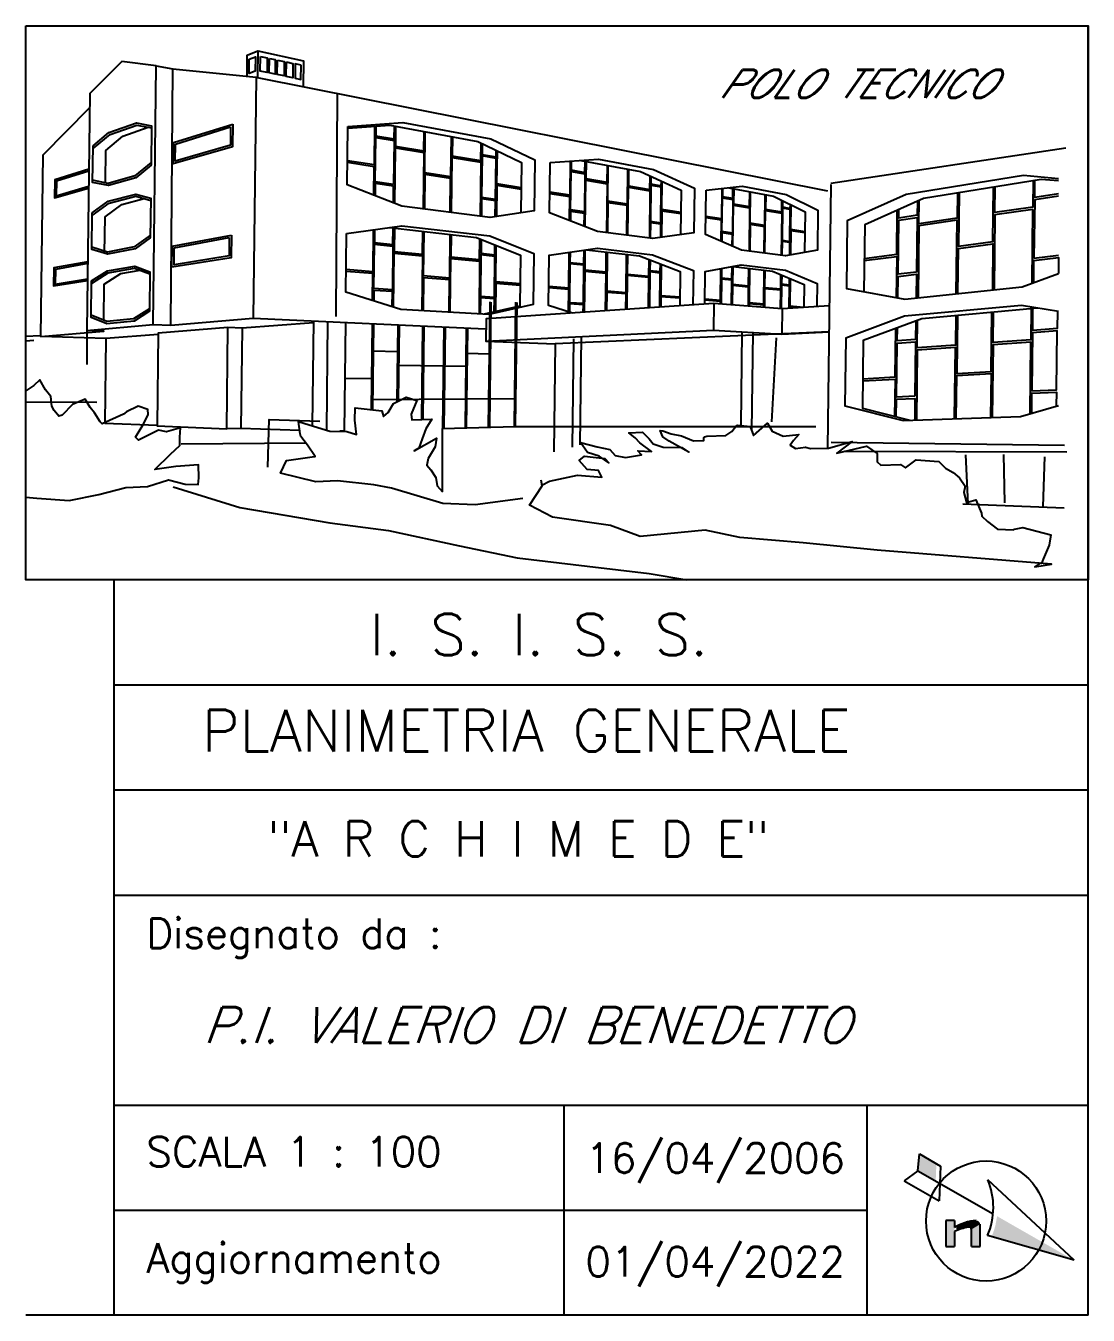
# Model space of a CAD drawing. Header units: millimetres. Extents: x 0 to 180329, y 0 to 340677.
# Drawn here: x 9343 to 47099, y 55942 to 101739 of the extents above; entities that cross this region are included whole.
import ezdxf

# ---------------------------------------------------------------- set-up
doc = ezdxf.new("R2010")
doc.units = ezdxf.units.MM
doc.styles.get("Standard").update_dxf_attribs({"font": 'txt_____.ttf'})

msp = doc.modelspace()

# ---------------------------------------------------------------- hatches: boundary and pattern name
at = {"transparency": 33554687}
for points in [[(41703, 61325), (41678, 60707), (41040, 61072), (41100, 61669)], [(42036, 59302), (42341, 59302), (42341, 58388), (42036, 58388)], [(42407, 59093), (42422, 58950), (42515, 58984), (42489, 59136)], [(42489, 59136), (42515, 58984), (42629, 59020), (42579, 59177)], [(42579, 59177), (42629, 59020), (42735, 59049), (42708, 59225)], [(42708, 59225), (42735, 59049), (42838, 59072), (42827, 59258)], [(42853, 59074), (42827, 59070), (42825, 59258), (42839, 59261)], [(42827, 59258), (42840, 59073), (42860, 59074), (43000, 59291)], [(42860, 59074), (43000, 59291), (43069, 59298), (42890, 59069)], [(42890, 59069), (43069, 59298), (43131, 59302), (42918, 59053)], [(42918, 59053), (43131, 59302), (43168, 59294), (42935, 59034)], [(42935, 59034), (43168, 59294), (43201, 59277), (42941, 59024)], [(42941, 59024), (43201, 59277), (43229, 59249), (42943, 59019)], [(42943, 59019), (42946, 59013), (43248, 59212), (43229, 59249)], [(42951, 58990), (43255, 59173), (43248, 59212), (42946, 59013)], [(42951, 58388), (43255, 58388), (43255, 59173), (42951, 58990)], [(43798, 59121), (46594, 57894), (43746, 58939)], [(43860, 59458), (46594, 57894), (43798, 59121)], [(43746, 58939), (43667, 58730), (46594, 57894)]]:
    msp.add_hatch(color=256, dxfattribs=at).paths.add_polyline_path(points)

# ---------------------------------------------------------------- linework, layer by layer
for p, q in [((47099, 55942), (47099, 101739)), ((17586, 100844), (17574, 99906)), ((17683, 100825), (17683, 100823)), ((13980, 100319), (14572, 100204)), ((20408, 99337), (20365, 91413)), ((25830, 91933), (25777, 87478)), ((25875, 91918), (25822, 87479)), ((26746, 91922), (26693, 87502)), ((26791, 91907), (26738, 87504)), ((33791, 91877), (33779, 90924)), ((36226, 91686), (36216, 90791)), ((19566, 91256), (19522, 87532)), ((20070, 91233), (20024, 87381)), ((21654, 91160), (21617, 88106)), ((21699, 91158), (21662, 88101)), ((11516, 90915), (11516, 89703)), ((17027, 91001), (16985, 87440)), ((22561, 91118), (22528, 88383)), ((22606, 91116), (22573, 88406)), ((23446, 91077), (23406, 87759)), ((23491, 91075), (23451, 87761)), ((24199, 91042), (24156, 87434)), ((24244, 91040), (24201, 87435)), ((24994, 91006), (24952, 87455)), ((25039, 91004), (24997, 87457)), ((37890, 90863), (28158, 90445)), ((29082, 90699), (29036, 86855)), ((34792, 90869), (34752, 87537)), ((35179, 90848), (35138, 87357)), ((25697, 90536), (28158, 90445)), ((28158, 90445), (28113, 86601)), ((28810, 90621), (28765, 86777)), ((22594, 90160), (21642, 90186)), ((23480, 90135), (23435, 90137)), ((24233, 90115), (24188, 90116)), ((25853, 90070), (24983, 90094)), ((26769, 90045), (26724, 90047)), ((21636, 89706), (21681, 89706)), ((22544, 89690), (25023, 89645)), ((25802, 89631), (25847, 89630)), ((20681, 89220), (21676, 89212)), ((22538, 89205), (22583, 89204)), ((23423, 89197), (23468, 89197)), ((24177, 89190), (24222, 89190)), ((24972, 89184), (25017, 89183)), ((25797, 89177), (25842, 89176)), ((26713, 89169), (26758, 89168)), ((26750, 88487), (21622, 88456)), ((12483, 55942), (12483, 82059)), ((12483, 78328), (47099, 78328)), ((12483, 74597), (47099, 74597)), ((12483, 70866), (47099, 70866)), ((12483, 63404), (47099, 63404)), ((28471, 55952), (28471, 63404)), ((39231, 63404), (39231, 55942)), ((41040, 61072), (41100, 61669)), ((41100, 61669), (41852, 61239)), ((41040, 61072), (40555, 60717)), ((41040, 61072), (43716, 59541)), ((41852, 61239), (41801, 60004)), ((40555, 60717), (41801, 60004)), ((46594, 57894), (43529, 60754)), ((12483, 59673), (39231, 59673)), ((42036, 59302), (42036, 58388)), ((42341, 59302), (42036, 59302)), ((42341, 59302), (42341, 59055)), ((43255, 58388), (43255, 59173)), ((42341, 58918), (42341, 58388)), ((42951, 58388), (42951, 58990)), ((46594, 57894), (43520, 58772)), ((42036, 58388), (42341, 58388)), ((42951, 58388), (43255, 58388)), ((47099, 55942), (9343, 55942))]:
    msp.add_line(p, q, dxfattribs=at)
for points in [[(9346, 101739), (47099, 101739), (47099, 82059), (9346, 82059)], [(17285, 100557), (17504, 100641), (17498, 100121), (17279, 100041)], [(17681, 100650), (17921, 100599), (17915, 100081), (17675, 100130)], [(18001, 100582), (18207, 100538), (18201, 100023), (17995, 100065)], [(18287, 100521), (18526, 100470), (18520, 99958), (18281, 100007)], [(18606, 100453), (18837, 100404), (18831, 99895), (18600, 99942)], [(19126, 100343), (18916, 100387), (18910, 99879), (19120, 99836)], [(11733, 97475), (12299, 97943), (13280, 98290), (13815, 98191), (13798, 96786), (13256, 96339), (12277, 96061), (11718, 96176)], [(16697, 98250), (16687, 97440), (14581, 96836), (14590, 97589)], [(16620, 98148), (16613, 97497), (14657, 96931), (14664, 97539)], [(22415, 96104), (21759, 96198), (21777, 97773), (22434, 97659)], [(25543, 95655), (26036, 95584), (26053, 97029), (25561, 97115)], [(29197, 95130), (28705, 95201), (28721, 96565), (29213, 96479)], [(31542, 94794), (31912, 94741), (31927, 96007), (31558, 96071)], [(34455, 94376), (34084, 94429), (34099, 95629), (34469, 95564)], [(36219, 94122), (36497, 94082), (36511, 95209), (36233, 95257)], [(41001, 92991), (40344, 92913), (40367, 94833), (41024, 94931)], [(16650, 94305), (16640, 93500), (14537, 93167), (14546, 93916)], [(16574, 94215), (16566, 93564), (14613, 93249), (14620, 93858)], [(22371, 92358), (21714, 92404), (21732, 93980), (22389, 93914)], [(25502, 92138), (25994, 92104), (26012, 93550), (25519, 93599)], [(28682, 93281), (28665, 91916), (29158, 91881), (29174, 93231)], [(45099, 88773), (45972, 88813), (45997, 90903), (45124, 90837)], [(40942, 88580), (40288, 88550), (40311, 90467), (40965, 90518)]]:
    msp.add_lwpolyline(points, close=True, dxfattribs=at)
for points in [[(17205, 99951), (17214, 100701), (17586, 100844), (19207, 100494), (19196, 99577)], [(13870, 91125), (13980, 100319), (12754, 100470), (11616, 99331), (11516, 90915)], [(14496, 91101), (14572, 100204), (17530, 99915), (17428, 91355)], [(17566, 99902), (37829, 95873)], [(9882, 90701), (9958, 97157), (11610, 98824)], [(11732, 97377), (12337, 97877), (13286, 98213), (13814, 98115)], [(12174, 96197), (12188, 97314), (12792, 97813), (13696, 98134)], [(20788, 98166), (22745, 98306), (25875, 97718), (27432, 96982), (27410, 95167), (25841, 94926), (22710, 95331), (20763, 96090), (20788, 98166)], [(21737, 98173), (21721, 96797), (20773, 96944)], [(20787, 98105), (22275, 98212), (25405, 97624), (26962, 96887), (26941, 95095)], [(21782, 98176), (21778, 97836), (22435, 97721), (22440, 98181)], [(22485, 98172), (22476, 97466), (23487, 97294), (23495, 97982)], [(24457, 97802), (24440, 96375), (23523, 96517), (23540, 97974)], [(24502, 97793), (24494, 97123), (25514, 96949), (25521, 97569)], [(22452, 95431), (22476, 97404), (23487, 97233), (23463, 95234)], [(25566, 97547), (25562, 97173), (26054, 97087), (26056, 97315)], [(26951, 95986), (26087, 96120), (26101, 97294)], [(37957, 96152), (46299, 97402)], [(11584, 96647), (10374, 96267), (10366, 95625), (11576, 95972)], [(13799, 96884), (13221, 96406), (12274, 96138), (11719, 96252)], [(21708, 95722), (21720, 96734), (20773, 96879)], [(24470, 95102), (24493, 97063), (25513, 96890), (25490, 94972)], [(27979, 96884), (29694, 97001), (31653, 96633), (33101, 95971), (33082, 94380), (31624, 94179), (29664, 94433), (27958, 95091), (27979, 96884)], [(28691, 96933), (28677, 95718), (27966, 95829)], [(28725, 96935), (28721, 96619), (29214, 96533), (29218, 96929)], [(29064, 96958), (31184, 96560), (32632, 95898), (32614, 94316)], [(29252, 96923), (29245, 96313), (30003, 96184), (30010, 96780)], [(30731, 96645), (30716, 95402), (30028, 95509), (30043, 96774)], [(30764, 96639), (30757, 96055), (31522, 95925), (31528, 96403)], [(11583, 96581), (10430, 96222), (10424, 95703), (11577, 96037)], [(24425, 95103), (24439, 96316), (23522, 96457), (23508, 95228)], [(29224, 94602), (29244, 96259), (30002, 96131), (29981, 94392)], [(31561, 96387), (31558, 96122), (31927, 96057), (31929, 96219)], [(32623, 95107), (31951, 95211), (31963, 96204)], [(46040, 96307), (44803, 96425), (40626, 95743), (38534, 94814), (38505, 92402), (40582, 92032), (44756, 92471), (46040, 92937)], [(46040, 96226), (45424, 96285), (41247, 95603), (39155, 94673), (39126, 92292)], [(45144, 96239), (45133, 95301), (43784, 95104), (43795, 96019)], [(46040, 95765), (45197, 95638), (45204, 96249)], [(11705, 95092), (12270, 95508), (13249, 95764), (13784, 95615), (13768, 94210), (13226, 93813), (12248, 93626), (11690, 93793), (11705, 95092)], [(22407, 95449), (22415, 96042), (21758, 96135), (21753, 95704)], [(26951, 95929), (26087, 96062), (26073, 94955)], [(28666, 94818), (28676, 95664), (27966, 95773)], [(30736, 94294), (30757, 96003), (31522, 95874), (31502, 94195)], [(33521, 95897), (34804, 96041), (36370, 95747), (37492, 95189), (37475, 93770), (36344, 93570), (34777, 93772), (33502, 94322), (33521, 95897)], [(34077, 95952), (34064, 94883), (33510, 94969)], [(34103, 95955), (34099, 95677), (34470, 95612), (34474, 95959)], [(34324, 95987), (35912, 95688), (37034, 95131), (37017, 93689)], [(34499, 95954), (34493, 95419), (35063, 95321), (35069, 95847)], [(35611, 95745), (35598, 94646), (35081, 94726), (35094, 95842)], [(35637, 95740), (35631, 95225), (36206, 95127), (36211, 95540)], [(37956, 96103), (37838, 86736)], [(42452, 95799), (42442, 94908), (41081, 94709), (41091, 95533)], [(42512, 95809), (42490, 93913), (43712, 94073), (43735, 96009)], [(11704, 94998), (12303, 95439), (13249, 95687), (13783, 95538)], [(12144, 93657), (12159, 94953), (12758, 95393), (13554, 95602)], [(26028, 94955), (26035, 95527), (25543, 95597), (25535, 94966)], [(30703, 94298), (30715, 95350), (30028, 95456), (30015, 94387)], [(34475, 93902), (34492, 95371), (35062, 95275), (35044, 93738)], [(36236, 95527), (36233, 95303), (36511, 95254), (36513, 95390)], [(37026, 94424), (36528, 94501), (36538, 95377)], [(41030, 95506), (41025, 95009), (40368, 94910), (40371, 95214)], [(46040, 95682), (45196, 95556), (45171, 93489)], [(29191, 94615), (29196, 95077), (28704, 95147), (28700, 94805)], [(32622, 95057), (31950, 95160), (31939, 94223)], [(34055, 94083), (34064, 94835), (33509, 94921)], [(35612, 93664), (35630, 95179), (36205, 95081), (36188, 93590)], [(39140, 93475), (40293, 93626), (40311, 95187)], [(42410, 92223), (42441, 94829), (41080, 94632), (41050, 92082)], [(45101, 92596), (45132, 95219), (43784, 95023), (43752, 92365)], [(20743, 94358), (22701, 94639), (25834, 94277), (27392, 93654), (27371, 91839), (25800, 91485), (22666, 91664), (20718, 92282), (20743, 94358)], [(21693, 94495), (21676, 93000), (20727, 93077)], [(21739, 94501), (21733, 94043), (22390, 93976), (22397, 94563)], [(22272, 94578), (25364, 94220), (26923, 93597), (26901, 91782), (25628, 91495)], [(22442, 94558), (22432, 93725), (23444, 93627), (23453, 94441)], [(24416, 94330), (24397, 92778), (23479, 92852), (23498, 94436)], [(31905, 94218), (31911, 94690), (31542, 94743), (31535, 94191)], [(34449, 93913), (34454, 94328), (34084, 94381), (34080, 94072)], [(35587, 93667), (35598, 94599), (35081, 94679), (35069, 93734)], [(37025, 94380), (36527, 94457), (36517, 93600)], [(13769, 94304), (13196, 93883), (12252, 93703), (11691, 93870)], [(24461, 94325), (24451, 93529), (25472, 93433), (25481, 94174)], [(25526, 94156), (25520, 93658), (26012, 93607), (26017, 93960)], [(26911, 92572), (26046, 92643), (26061, 93942)], [(36491, 93596), (36497, 94037), (36219, 94077), (36213, 93587)], [(42469, 92222), (42489, 93834), (43711, 93992), (43692, 92359)], [(22408, 91746), (22431, 93663), (23443, 93566), (23420, 91621)], [(24428, 91564), (24450, 93469), (25471, 93375), (25449, 91505)], [(28769, 91536), (27919, 91803), (27940, 93596), (29657, 93836), (31617, 93609), (33067, 93053), (33052, 91818)], [(27927, 92489), (28638, 92431), (28653, 93695)], [(28687, 93700), (28682, 93335), (29175, 93285), (29181, 93769)], [(29214, 93774), (29206, 93067), (29965, 92994), (29973, 93701)], [(29272, 93782), (31148, 93565), (32598, 93009), (32584, 91795)], [(30007, 93697), (29990, 92321), (30678, 92265), (30695, 93618)], [(30728, 93614), (30720, 92920), (31485, 92846), (31492, 93433)], [(39140, 93400), (40292, 93549), (40274, 92077)], [(45161, 92618), (45170, 93406), (46046, 93510), (46039, 92936)], [(45171, 93489), (46040, 93593)], [(11545, 93360), (10337, 93136), (10329, 92497), (11537, 92689)], [(11544, 93296), (10393, 93086), (10386, 92566), (11538, 92752)], [(11676, 92677), (12241, 93040), (13219, 93204), (13753, 93004), (13737, 91599), (13196, 91252), (12218, 91158), (11661, 91377), (11676, 92677)], [(11675, 92587), (12268, 92968), (13212, 93127), (13752, 92925)], [(12116, 91279), (12131, 92559), (12724, 92940), (13405, 93055)], [(21664, 91982), (21675, 92937), (20727, 93013)], [(29948, 91616), (29964, 92941), (29205, 93014), (29188, 91565)], [(31876, 91747), (31890, 92958), (31521, 92995), (31506, 91722)], [(31526, 93420), (31522, 93046), (31891, 93008), (31894, 93279)], [(31928, 93266), (31915, 92164), (32587, 92109)], [(33473, 91852), (33487, 93008), (34771, 93245), (36338, 93064), (37461, 92587), (37451, 91801)], [(33475, 92036), (34030, 91991), (34043, 93111)], [(34069, 93115), (34065, 92787), (34435, 92749), (34441, 93184)], [(34466, 93189), (34459, 92558), (35029, 92502), (35037, 93126)], [(34477, 93191), (35880, 93029), (37004, 92552), (36994, 91733)], [(35062, 93123), (35048, 91908), (35565, 91866), (35580, 93063)], [(35605, 93060), (35598, 92447), (36173, 92391), (36180, 92902)], [(24383, 91566), (24396, 92718), (23479, 92792), (23465, 91618)], [(26910, 92516), (26045, 92585), (26033, 91587)], [(31472, 91720), (31485, 92795), (30719, 92869), (30705, 91668)], [(34424, 91827), (34435, 92702), (34064, 92739), (34054, 91856)], [(35021, 91781), (35029, 92456), (34458, 92510), (34450, 91825)], [(36469, 91701), (36478, 92496), (36200, 92524), (36190, 91689)], [(36205, 92891), (36201, 92569), (36479, 92541), (36482, 92773)], [(36507, 92763), (36495, 91790), (36994, 91749)], [(40334, 92076), (40343, 92836), (41000, 92914), (40990, 92075)], [(22364, 91760), (22370, 92296), (21713, 92341), (21708, 91968)], [(25988, 91577), (25994, 92046), (25501, 92080), (25494, 91503)], [(28628, 91580), (28637, 92377), (27926, 92434)], [(30671, 91665), (30678, 92213), (29990, 92268), (29982, 91619)], [(32587, 92059), (31914, 92113), (31910, 91749)], [(36165, 91691), (36173, 92346), (35597, 92401), (35589, 91736)], [(13738, 91689), (13171, 91325), (12229, 91234), (11662, 91457)], [(37901, 91788), (36226, 91686), (33791, 91877), (25707, 91328), (25697, 90536), (33779, 90924), (36216, 90791), (37890, 90863)], [(29154, 91562), (29158, 91828), (28665, 91862), (28661, 91570)], [(34028, 91858), (34029, 91943), (33474, 91988)], [(35564, 91738), (35565, 91820), (35047, 91861), (35046, 91779)], [(36793, 91721), (36495, 91745), (36494, 91703)], [(46040, 91588), (44733, 91807), (40569, 91426), (38484, 90649), (38455, 88243), (40525, 87724), (44686, 87862), (46040, 88257)], [(45300, 91712), (41190, 91336), (39104, 90559), (39076, 88153), (40755, 87732)], [(45074, 91692), (45061, 90587), (43717, 90488), (43730, 91569)], [(46005, 91594), (45998, 90987), (45125, 90919), (45134, 91697)], [(14053, 90774), (12185, 90631), (9882, 90701), (12111, 90894), (11516, 90915), (13870, 91125), (14496, 91101), (17428, 91355), (25677, 90974)], [(19565, 91194), (17027, 91001), (16527, 91020), (14053, 90827), (14014, 87526), (16484, 87428), (16527, 91020)], [(20705, 91204), (20659, 87340), (20506, 87335)], [(40974, 91256), (40966, 90595), (40311, 90544), (40317, 91011)], [(42391, 91446), (42379, 90391), (41022, 90296), (41034, 91278)], [(42451, 91452), (42426, 89393), (43645, 89463), (43670, 91563)], [(9346, 90717), (9858, 90738)], [(39088, 89200), (40237, 89266), (40257, 90988)], [(9346, 90552), (9634, 90571)], [(12185, 90631), (12149, 87626), (14014, 87554)], [(36007, 90656), (35848, 87670)], [(42348, 87785), (42378, 90312), (41021, 90219), (40992, 87740)], [(45030, 87963), (45060, 90504), (43716, 90408), (43685, 87829)], [(42407, 87787), (42425, 89314), (43644, 89383), (43626, 87827)], [(9346, 84993), (9740, 84959), (10889, 84874), (11935, 85086), (12895, 85336), (13668, 85381), (14420, 85611), (15005, 85464), (15470, 85442), (15487, 85687), (15484, 86140), (14674, 86083), (13925, 85976), (14487, 86528), (14812, 86827), (14818, 87133), (14837, 87464), (14344, 87315), (14064, 87382), (13346, 87017), (13238, 87129), (13542, 87613), (13695, 87928), (13675, 88112), (13334, 88230), (12926, 88030), (12814, 87946), (12060, 87606), (11988, 87669), (11786, 87992), (11631, 88179), (11453, 88476), (11008, 88289), (10633, 87905), (10522, 87871), (10354, 88070), (10272, 88231), (10230, 88575), (10039, 88811), (9838, 89159), (9626, 88967), (9346, 88773)], [(39087, 89125), (40236, 89190), (40220, 87866)], [(27010, 84948), (25315, 84726), (24165, 84774), (22338, 85314), (21716, 85437), (20421, 85573), (19648, 85540), (18393, 85848), (18610, 86296), (19605, 86435), (19630, 86435), (19357, 86845), (19118, 87156), (19095, 87242), (19031, 87684), (19408, 87566), (20151, 87343), (20751, 87330), (21091, 87225), (21041, 87729), (21050, 88169), (21991, 88064), (22060, 87867), (22222, 87998), (22412, 88325), (22858, 88549), (23235, 88431), (23041, 87945), (23062, 87749), (23773, 87771), (23557, 87420), (23428, 87067), (23311, 86739), (23150, 86644), (23943, 87094), (23887, 86789), (23646, 86365), (23592, 86133), (23736, 85971), (23914, 85698), (23957, 85403), (24149, 85191)], [(40279, 87851), (40287, 88473), (40941, 88503), (40932, 87738)], [(45090, 87980), (45098, 88691), (45971, 88730), (45965, 88235)], [(11867, 88358), (9346, 88370)], [(17944, 86065), (17991, 87754), (19790, 87693)], [(24149, 85191), (24156, 87434), (26738, 87504), (37415, 87504)], [(27681, 85425), (27953, 85566), (28950, 85778), (29818, 85712), (29701, 85947), (29297, 85980), (29010, 86304), (29196, 86447), (29917, 86371), (30061, 86221), (29723, 86449), (29309, 86579), (29059, 86940), (29644, 86781), (30095, 86686), (30287, 86474), (30653, 86405), (31219, 86504), (31099, 86641), (31576, 86619), (31166, 86921), (30998, 87108), (30769, 87284), (31260, 87311), (31500, 87074), (31643, 86887), (31996, 86769), (32657, 86756), (32911, 86591), (32208, 86986), (31979, 87137), (31885, 87360), (31983, 87358), (32275, 87241), (32641, 87173), (33066, 86992), (33434, 87009), (33436, 87120), (33461, 87144), (33547, 87166), (34221, 87189), (34432, 87332), (34596, 87537), (34645, 87548), (35085, 87502), (35201, 87181), (35700, 87624), (35866, 87339), (36254, 87160), (36819, 87222), (36630, 87005), (36505, 86849), (36698, 86722), (37055, 86776), (37225, 86724), (37874, 86735), (38712, 86975), (38165, 86557), (39223, 86805), (39598, 86552), (39604, 86246), (39724, 86133), (40422, 86156), (40604, 86042), (40989, 86328), (41784, 86263), (42024, 86025), (42303, 85872), (42520, 85684), (42722, 85386), (42680, 85166), (42771, 84809), (43104, 84901), (43302, 84431), (43312, 84321), (43517, 84133), (43878, 83856), (44441, 83832), (44479, 83856), (44774, 83923), (45773, 83658), (45716, 83291), (45498, 82794), (45434, 82636), (45385, 82649), (45198, 82518), (45788, 82616), (39601, 83111), (36973, 83373), (34723, 83566), (33491, 83824), (31171, 83602), (30126, 83991), (28062, 84290), (27238, 84711), (27693, 85400), (27660, 85597)], [(19078, 87359), (16985, 87440), (16484, 87428)], [(19303, 86914), (14862, 86875)], [(37965, 86953), (46255, 86845)], [(38436, 86625), (46336, 86610)], [(42732, 86501), (42819, 84759)], [(44092, 86509), (44118, 84794)], [(45548, 86431), (45487, 84668)], [(14586, 85362), (16947, 84628), (20145, 84085), (22234, 83809), (24758, 83268), (26808, 82846), (29288, 82550), (31500, 82284), (32835, 82059)], [(42648, 84763), (46246, 84616)]]:
    msp.add_lwpolyline(points, dxfattribs=at)
at = {"transparency": 33554687, "const_width": 0.0001}
for points in [[(41703, 61325), (41678, 60707), (41040, 61072), (41100, 61669)], [(42036, 59302), (42341, 59302), (42341, 58388), (42036, 58388)], [(42407, 59093), (42422, 58950), (42515, 58984), (42489, 59136)], [(42489, 59136), (42515, 58984), (42629, 59020), (42579, 59177)], [(42579, 59177), (42629, 59020), (42735, 59049), (42708, 59225)], [(42708, 59225), (42735, 59049), (42838, 59072), (42827, 59258)], [(42853, 59074), (42827, 59070), (42825, 59258), (42839, 59261)], [(42827, 59258), (42840, 59073), (42860, 59074), (43000, 59291)], [(42860, 59074), (43000, 59291), (43069, 59298), (42890, 59069)], [(42890, 59069), (43069, 59298), (43131, 59302), (42918, 59053)], [(42918, 59053), (43131, 59302), (43168, 59294), (42935, 59034)], [(42935, 59034), (43168, 59294), (43201, 59277), (42941, 59024)], [(42941, 59024), (43201, 59277), (43229, 59249), (42943, 59019)], [(42943, 59019), (42946, 59013), (43248, 59212), (43229, 59249)], [(42951, 58990), (43255, 59173), (43248, 59212), (42946, 59013)], [(42951, 58388), (43255, 58388), (43255, 59173), (42951, 58990)], [(43798, 59121), (46594, 57894), (43746, 58939), (43746, 58939)], [(43860, 59458), (46594, 57894), (43798, 59121), (43798, 59121)], [(43746, 58939), (43667, 58730), (46594, 57894), (46594, 57894)]]:
    msp.add_lwpolyline(points, close=True, dxfattribs=at)
at = {"transparency": 33554687}
msp.add_circle((43469, 59286), 2133, dxfattribs=at)
for centre, radius, start, end in [((41200, 59774), 2527, 336.6353, 22.8265), ((43219, 57644), 1662, 93.5855, 121.8758), ((43391, 56408), 2721, 101.6923, 112.6984), ((42858, 58982), 92.4, 5.1407, 101.6923)]:
    msp.add_arc(centre, radius, start, end, dxfattribs=at)

# ---------------------------------------------------------------- texts
for s, height, oblique, p in [('POLO TECNICO', 1000, 35, (33945, 99178)), ('P.I. VALERIO DI BENEDETTO', 1265.62, 20, (15643, 65613))]:
    msp.add_text(s, height=height, dxfattribs=dict(at, oblique=oblique)).set_placement(p)
for s, height, p in [('I. S. I. S. S.', 1476.56, (21564, 79379)), ('PLANIMETRIA GENERALE', 1476.56, (15611, 75967)), ('"A R C H I M E D E"', 1250, (17926, 72239)), ('Disegnato da :', 1054.69, (13633, 68981)), ('SCALA 1 : 100', 1054.69, (13633, 61222)), ('16/04/2006', 1054.7, (29234, 60996)), ('Aggiornamento', 1054.69, (13633, 57449)), ('01/04/2022', 1054.7, (29234, 57315))]:
    msp.add_text(s, height=height, dxfattribs=at).set_placement(p)

doc.saveas('drawing.dxf')
